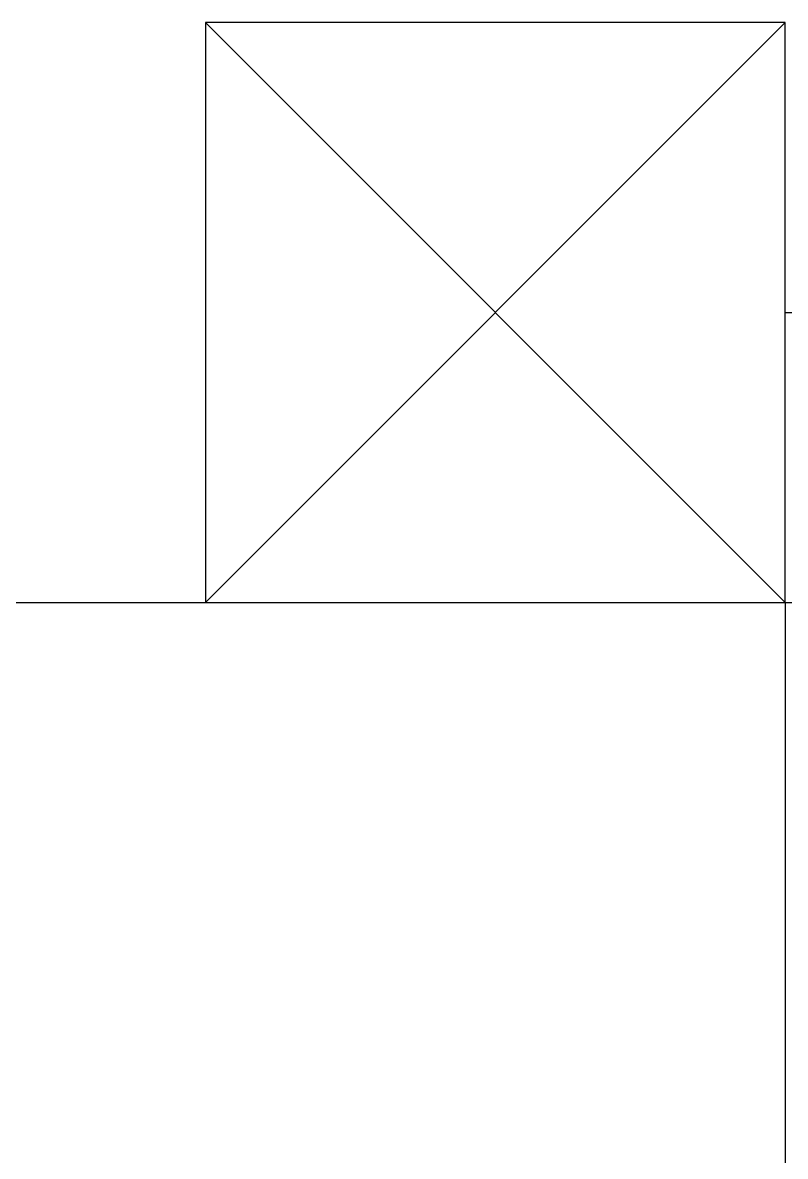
# Model space of a CAD drawing. Header units: millimetres. Extents: x 8533 to 164433, y 5768 to 115327.
# Drawn here: x 49339.9 to 49552, y 26838.8 to 27154 of the extents above; entities that cross this region are included whole.
import ezdxf

# ---------------------------------------------------------------- set-up
doc = ezdxf.new("R2010")
doc.units = ezdxf.units.MM
doc.header["$LTSCALE"] = 250
doc.layers.add('G-ENP 인버터 판넬', color=255, linetype='Continuous')
doc.layers.add('전실제연_인버터', color=3, linetype='Continuous')

# ---------------------------------------------------------------- blocks, each defined once
blk = doc.blocks.new('240808_벽부형 인버터')
at = {"layer": 'G-ENP 인버터 판넬'}
for p, q in [((-454.24, 672.95), (-223.94, 903.25)), ((-223.94, 672.95), (-454.24, 903.25)), ((-454.24, 672.95), (-454.24, 903.25)), ((-454.24, 903.25), (-223.94, 903.25)), ((-223.94, 903.25), (-223.94, 672.95)), ((504.71, 672.95), (-504.71, 672.95)), ((454.24, 672.95), (-454.24, 672.95)), ((-454.24, 672.95), (-454.24, -958.95)), ((-223.94, 672.95), (-454.24, 672.95))]:
    blk.add_line(p, q, dxfattribs=at)

msp = doc.modelspace()

# ---------------------------------------------------------------- linework, layer by layer
at = {"layer": '전실제연_인버터'}
msp.add_line((49552, 27073.38), (49906.89, 27073.38), dxfattribs=at)

# ---------------------------------------------------------------- block references
at = {"layer": 'G-ENP 인버터 판넬', "xscale": -0.7, "yscale": 0.7, "zscale": 0.7}
msp.add_blockref('240808_벽부형 인버터', (49234.03, 26521.71), dxfattribs=at)

doc.saveas('drawing.dxf')
